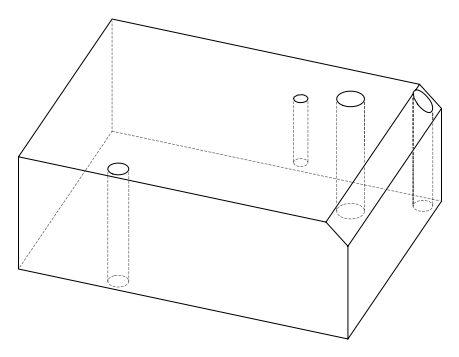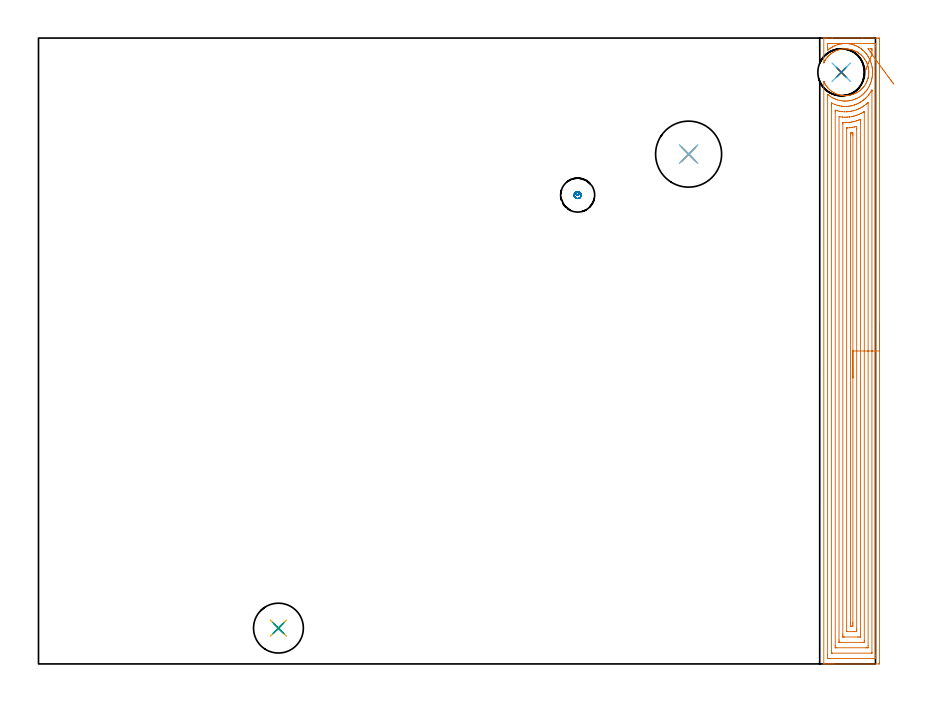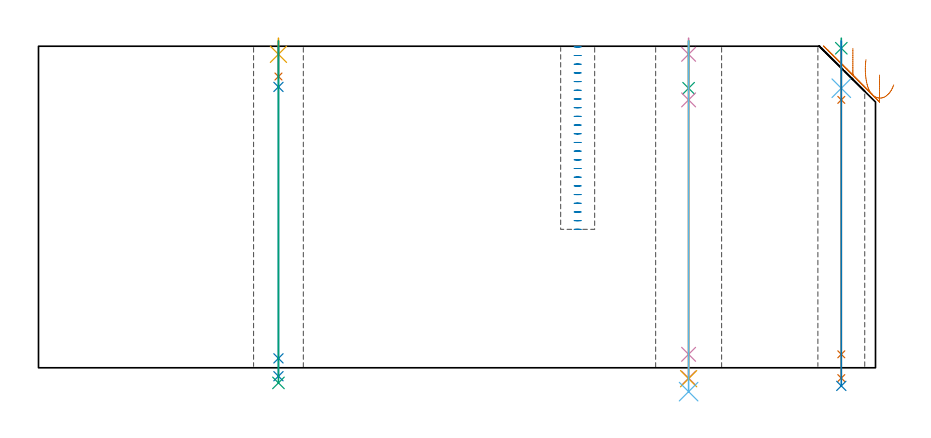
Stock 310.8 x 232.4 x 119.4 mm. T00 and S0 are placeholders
(PLAN: 15 operations, 12 tool changes, 20 min)
(1 AREA_MILL | FG_CHAMFER_SURFACE | UGT0205_001 | 14.73 min | 49685 mm3)
(2 MILL_BLIND_HOLE_FROM_SOLID_MATERIAL | STEP1POCKET | NXT0201_010 | Spiral | 1.1 min | 8476 mm3)
(3 SPOT_DRILL | STEP1HOLE | NXT0321_9005460120000 | 0.03 min | 0 mm3)
(4 SPOT_DRILL_1 | STEP1HOLE_1 | NXT0321_9005460120000 | 0.05 min | 186 mm3)
(5 SPOT_DRILL_2 | STEP1HOLE_2 | NXT0321_9005460120000 | 0.05 min | 180 mm3)
(6 DRILL_BLIND_HOLE_INTO_CENTER | STEP1HOLE | UGT0301_217 | 0.07 min | 533 mm3)
(7 GUN_DRILL_THROUGH_HOLE | STEP1HOLE | UGT0307_007 | 0.6 min | 8290 mm3)
(8 DRILL_TO_ENLARGE_THROUGH_HOLE | STEP1HOLE | UGT0301_245 | 0.51 min | 17747 mm3)
(9 DRILL_BLIND_HOLE_INTO_CENTER_1 | STEP1HOLE_1 | UGT0301_217 | 0.07 min | 991 mm3)
(10 GUN_DRILL_THROUGH_HOLE_1 | STEP1HOLE_1 | UGT0307_007 | 0.59 min | 8285 mm3)
(11 DRILL_TO_ENLARGE_THROUGH_HOLE_1 | STEP1HOLE_1 | NXT0301_104 | 0.5 min | 8891 mm3)
(12 DRILL_TO_ENLARGE_THROUGH_HOLE_2 | STEP1HOLE_1 | UGT0301_058 | 0.52 min | 37906 mm3)
(13 DRILL_BLIND_HOLE_INTO_CENTER_2 | STEP1HOLE_2 | NXT0301_046 | 0.05 min | 359 mm3)
(14 GUN_DRILL_THROUGH_HOLE_2 | STEP1HOLE_2 | UGT0307_003 | 0.58 min | 4171 mm3)
(15 SPADE_DRILL_TO_ENLARGE_THROUGH_HOLE | STEP1HOLE_2 | UGT0306_009 | 0.51 min | 27346 mm3)
(TOOL UGT0205_001 | Chamfer Mill 20 x 3 x 45 deg. | D20 FL50 Z2)
(TOOL NXT0201_010 | ENDMILL 10mm [2P460-1000-NA 1630] | D10 FL30 Z6)
(TOOL NXT0321_9005460120000 | NC Spot Drill, 142deg, 12mm, Carbide, Uncoated | D12 PA142 FL30 Z2)
(TOOL UGT0301_217 | Twist Drill 10.4 mm | D10.4 PA118 FL82 Z2)
(TOOL UGT0307_007 | Gun Drill 10 mm | D10 PA130 FL24 Z1)
(TOOL UGT0301_245 | Twist Drill 17.4 mm | D17.4 PA118 FL130 Z2)
(TOOL NXT0301_104 | Carbide Drill 14mm [860.1-1400-112A1-MM 2214] | D14 PA140 FL123 Z2)
(TOOL UGT0301_058 | Twist Drill 24.5 mm | D24.5 PA118 FL160 Z2)
(TOOL NXT0301_046 | Carbide Drill 7.5mm [860.1-0750-038A1-MM 2214] | D7.5 PA140 FL53 Z2)
(TOOL UGT0307_003 | Gun Drill 7 mm | D7 PA130 FL24 Z1)
(TOOL UGT0306_009 | Spade Drill 18.5mm | D18.5 PA132 FL10 Z2)
(OP 1 AREA_MILL)
G17 G21 G94 G90
T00 M6
G54
G17 G0 G90 X312.3 Y126.2 S1061 M3
G43 Z129.4 H0
Z108.7
G94 G1 Y126.162 Z107.828 F250.
Y126.048 Z106.964
Y125.859 Z106.112
Y125.597 Z105.28
Y125.263 Z104.474
Y124.86 Z103.7
Y124.392 Z102.964
Y123.86 Z102.272
Y123.271 Z101.629
Y122.628 Z101.04
Y121.936 Z100.509
Y121.2 Z100.04
Y120.426 Z99.637
Y119.62 Z99.303
Y118.788 Z99.041
Y117.936 Z98.852
Y117.072 Z98.738
Y116.2 Z98.7
Y0.608
X312.297 Y0.279 Z98.702
X312.292 Y0.01 Z98.706
X312.019 Y0. Z98.978
X295.439 Z115.556
X294.834 Z116.161
X294.265 Z116.732
X293.944 Z117.052
X293.376 Z117.62
X293.054 Z117.941
X292.412 Z118.588
X292.008 Z118.991
X291.642 Y0.006 Z119.35
X291.603 Y0.01 Z119.388
X291.6 Y0.161 Z119.4
Y216.172
X291.604 Y216.247 Z119.39
X291.635 Y216.199 Z119.363
X291.641 Y216.188 Z119.358
X291.649 Y216.172 Z119.351
X291.714 Y216.029 Z119.286
X291.89 Y215.673 Z119.11
X292.068 Y215.35 Z118.932
X292.248 Y215.053 Z118.752
X292.48 Y214.704 Z118.52
X292.808 Y214.277 Z118.192
X293.152 Y213.864 Z117.848
X293.257 Y213.748 Z117.743
X293.366 Y213.636 Z117.634
X293.722 Y213.298 Z117.278
X294.089 Y212.972 Z116.911
X294.251 Y212.843 Z116.749
X294.689 Y212.53 Z116.311
X295.137 Y212.239 Z115.863
X295.407 Y212.08 Z115.593
X295.713 Y211.922 Z115.287
X296.022 Y211.776 Z114.978
X296.463 Y211.594 Z114.537
X296.908 Y211.436 Z114.092
X297.349 Y211.305 Z113.651
X297.811 Y211.188 Z113.189
X298.244 Y211.114 Z112.756
X298.679 Y211.056 Z112.321
X299.121 Y211.02 Z111.879
X299.564 Y211.007 Z111.436
X300.007 Y211.016 Z110.993
X300.45 Y211.048 Z110.55
X300.894 Y211.104 Z110.106
X301.336 Y211.178 Z109.664
X301.389 Y211.188 Z109.611
X302.221 Y211.417 Z108.779
X302.666 Y211.567 Z108.334
X303.107 Y211.75 Z107.893
X303.792 Y212.08 Z107.208
X303.922 Y212.155 Z107.078
X303.992 Y212.195 Z107.008
X304.174 Y212.312 Z106.825
X304.44 Y212.482 Z106.56
X304.877 Y212.791 Z106.121
X305.063 Y212.937 Z105.933
X305.11 Y212.972 Z105.888
X305.442 Y213.263 Z105.558
X305.577 Y213.391 Z105.423
X305.763 Y213.568 Z105.236
X305.834 Y213.643 Z105.164
X305.953 Y213.768 Z105.043
X306.045 Y213.864 Z104.953
X306.353 Y214.229 Z104.644
X306.398 Y214.286 Z104.599
X306.648 Y214.605 Z104.35
X306.726 Y214.716 Z104.273
X306.754 Y214.756 Z104.245
X306.802 Y214.833 Z104.196
X307.032 Y215.198 Z103.965
X307.29 Y215.648 Z103.708
X307.533 Y216.138 Z103.464
X307.699 Y216.54 Z103.301
X307.855 Y216.984 Z103.142
X307.954 Y217.311 Z103.045
X307.99 Y217.432 Z103.008
X308.007 Y217.511 Z102.986
X308.097 Y217.876 Z102.9
X308.176 Y218.29 Z102.823
X308.182 Y218.324 Z102.816
X308.192 Y218.403 Z102.804
X308.242 Y218.769 Z102.756
X308.28 Y219.215 Z102.719
X308.282 Y219.296 Z102.714
X308.296 Y219.661 Z102.699
X308.283 Y220.107 Z102.713
X308.277 Y220.189 Z102.717
X308.266 Y220.368 Z102.734
X308.252 Y220.554 Z102.748
X308.196 Y220.999 Z102.804
X308.181 Y221.081 Z102.818
X308.115 Y221.446 Z102.884
X308.078 Y221.602 Z102.92
X308.011 Y221.891 Z102.987
X307.88 Y222.338 Z103.117
X307.725 Y222.783 Z103.271
X307.691 Y222.866 Z103.303
X307.534 Y223.261 Z103.465
X307.51 Y223.313 Z103.49
X307.333 Y223.675 Z103.667
X307.08 Y224.125 Z103.919
X306.805 Y224.567 Z104.193
X306.747 Y224.652 Z104.252
X306.649 Y224.794 Z104.351
X306.471 Y225.024 Z104.529
X306.388 Y225.131 Z104.611
X306.325 Y225.208 Z104.675
X306.115 Y225.459 Z104.883
X305.762 Y225.832 Z105.235
X305.487 Y226.097 Z105.511
X305.365 Y226.206 Z105.633
X305.203 Y226.351 Z105.795
X305.093 Y226.437 Z105.904
X304.877 Y226.608 Z106.121
X304.619 Y226.79 Z106.379
X304.439 Y226.918 Z106.559
X303.992 Y227.208 Z107.008
X303.935 Y227.243 Z107.065
X303.524 Y227.457 Z107.476
X303.107 Y227.654 Z107.893
X302.666 Y227.833 Z108.334
X302.221 Y227.99 Z108.779
X301.975 Y228.066 Z109.025
X301.726 Y228.135 Z109.274
X301.336 Y228.218 Z109.664
X300.894 Y228.296 Z110.106
X300.45 Y228.352 Z110.55
X300.009 Y228.384 Z110.991
X299.564 Y228.393 Z111.436
X299.121 Y228.38 Z111.879
X298.679 Y228.344 Z112.321
X298.235 Y228.284 Z112.765
X297.793 Y228.204 Z113.207
X297.474 Y228.135 Z113.526
X296.908 Y227.963 Z114.092
X296.463 Y227.806 Z114.537
X296.022 Y227.623 Z114.978
X295.641 Y227.441 Z115.359
X295.266 Y227.243 Z115.734
X295.137 Y227.164 Z115.863
X294.689 Y226.87 Z116.311
X294.251 Y226.555 Z116.749
X293.996 Y226.351 Z117.004
X293.676 Y226.062 Z117.324
X293.366 Y225.761 Z117.634
X293.084 Y225.459 Z117.916
X292.774 Y225.083 Z118.226
X292.48 Y224.695 Z118.52
X292.259 Y224.366 Z118.741
X292.109 Y224.121 Z118.891
X292.037 Y223.997 Z118.963
X291.862 Y223.675 Z119.138
X291.816 Y223.582 Z119.184
X291.689 Y223.313 Z119.31
X291.675 Y223.283 Z119.325
X291.664 Y223.262 Z119.334
X291.603 Y223.155 Z119.389
X291.6 Y223.313 Z119.4
Y232.239
X291.602 Y232.39 Z119.388
X291.642 Y232.394 Z119.35
X292.008 Y232.4 Z118.991
X292.411 Z118.588
X293.054 Z117.941
X294.265 Z116.731
X294.834 Z116.161
X305.953 Z105.044
X311.735 Z99.262
X312.021 Y232.398 Z98.976
X312.292 Y232.39 Z98.706
X312.299 Y232.119 Z98.699
X312.3 Y116.2 Z98.7
X310.886 Z100.114
Y3.245
X310.883 Y2.393 Z100.117
X310.881 Y2.357 Z100.119
X310.846 Y2.01 Z100.154
X310.345 Y2.002 Z100.655
X309.956 Y2.001 Z101.044
X309.458 Y2. Z101.542
X293.944 Y2.001 Z117.056
X293.443 Y2.003 Z117.557
X293.054 Y2.01 Z117.946
X293.019 Y2.393 Z117.981
X293.017 Y2.431 Z117.983
X293.014 Y3.285 Z117.986
Y210.41
X293.018 Y211.262 Z117.982
X293.02 Y211.297 Z117.98
X293.054 Y211.517 Z117.946
X293.368 Y211.262 Z117.632
X293.944 Y210.833 Z117.056
X294.641 Y210.37 Z116.359
X294.834 Y210.259 Z116.166
X295.08 Y210.122 Z115.92
X295.723 Y209.826 Z115.277
X296.073 Y209.682 Z114.927
X296.609 Y209.481 Z114.391
X296.621 Y209.477 Z114.379
X297.502 Y209.245 Z113.498
X297.795 Y209.184 Z113.205
X298.392 Y209.096 Z112.608
X298.817 Y209.051 Z112.183
X299.281 Y209.025 Z111.719
X299.737 Y209.02 Z111.263
X300.171 Y209.035 Z110.829
X300.58 Y209.066 Z110.42
X301.06 Y209.128 Z109.94
X301.362 Y209.175 Z109.638
X301.633 Y209.228 Z109.367
X301.95 Y209.308 Z109.05
X302.084 Y209.343 Z108.916
X302.564 Y209.477 Z108.436
X302.769 Y209.548 Z108.231
X302.84 Y209.574 Z108.16
X303.407 Y209.801 Z107.593
X303.729 Y209.948 Z107.271
X304.014 Y210.084 Z106.986
X304.568 Y210.37 Z106.432
X304.599 Y210.389 Z106.401
X304.619 Y210.402 Z106.381
X305.133 Y210.747 Z105.867
X305.508 Y211.011 Z105.492
X305.653 Y211.118 Z105.347
X305.837 Y211.262 Z105.163
X306.134 Y211.527 Z104.866
X306.398 Y211.77 Z104.602
X306.592 Y211.96 Z104.408
X306.783 Y212.155 Z104.217
X307.021 Y212.423 Z103.979
X307.287 Y212.736 Z103.713
X307.426 Y212.909 Z103.574
X307.532 Y213.048 Z103.468
X307.801 Y213.425 Z103.199
X308.149 Y213.968 Z102.851
X308.177 Y214.018 Z102.823
X308.463 Y214.546 Z102.537
X308.606 Y214.833 Z102.394
X308.754 Y215.146 Z102.246
X308.985 Y215.725 Z102.015
X309.066 Y215.944 Z101.934
X309.227 Y216.457 Z101.773
X309.276 Y216.618 Z101.724
X309.413 Y217.163 Z101.587
X309.486 Y217.511 Z101.514
X309.559 Y217.909 Z101.441
X309.626 Y218.403 Z101.374
X309.655 Y218.706 Z101.345
X309.698 Y219.296 Z101.302
X309.702 Y219.355 Z101.298
X309.703 Y219.389 Z101.297
X309.704 Y219.549 Z101.296
X309.691 Y220.189 Z101.309
X309.673 Y220.472 Z101.327
X309.615 Y221.081 Z101.385
X309.563 Y221.476 Z101.437
X309.472 Y221.974 Z101.528
X309.326 Y222.606 Z101.674
X309.25 Y222.866 Z101.75
X309.066 Y223.452 Z101.934
X308.956 Y223.759 Z102.044
X308.888 Y223.938 Z102.112
X308.697 Y224.382 Z102.303
X308.567 Y224.652 Z102.433
X308.436 Y224.911 Z102.564
X308.177 Y225.381 Z102.823
X308.103 Y225.507 Z102.897
X308.081 Y225.544 Z102.919
X307.92 Y225.802 Z103.08
X307.588 Y226.276 Z103.412
X307.469 Y226.437 Z103.531
X307.287 Y226.663 Z103.713
X306.984 Y227.025 Z104.016
X306.698 Y227.329 Z104.302
X306.398 Y227.628 Z104.602
X306.092 Y227.911 Z104.908
X305.73 Y228.222 Z105.27
X305.605 Y228.319 Z105.395
X305.508 Y228.391 Z105.492
X304.938 Y228.794 Z106.062
X304.619 Y228.995 Z106.381
X304.423 Y229.115 Z106.577
X303.729 Y229.458 Z107.271
X303.121 Y229.725 Z107.879
X302.84 Y229.825 Z108.16
X302.312 Y230.007 Z108.688
X301.95 Y230.103 Z109.05
X301.823 Y230.134 Z109.177
X301.355 Y230.221 Z109.645
X301.06 Y230.272 Z109.94
X300.752 Y230.317 Z110.248
X300.206 Y230.37 Z110.794
X300.171 Y230.373 Z110.829
X299.796 Y230.383 Z111.204
X299.297 Y230.385 Z111.703
X299.281 Y230.384 Z111.719
X298.929 Y230.361 Z112.071
X298.473 Y230.32 Z112.527
X298.392 Y230.311 Z112.608
X298.127 Y230.273 Z112.873
X297.736 Y230.204 Z113.264
X297.502 Y230.159 Z113.498
X297.378 Y230.132 Z113.622
X296.908 Y230.007 Z114.092
X296.613 Y229.909 Z114.387
X296.029 Y229.7 Z114.971
X295.723 Y229.573 Z115.277
X295.408 Y229.431 Z115.592
X294.834 Y229.148 Z116.166
X294.811 Y229.137 Z116.189
X294.77 Y229.115 Z116.23
X294.269 Y228.788 Z116.731
X293.944 Y228.567 Z117.056
X293.472 Y228.222 Z117.528
X293.24 Y228.036 Z117.76
X293.054 Y227.886 Z117.946
X293.019 Y228.222 Z117.981
X293.017 Y228.26 Z117.983
X293.014 Y229.115 Z117.986
Y229.155
X293.017 Y230.007 Z117.983
X293.019 Y230.043 Z117.981
X293.054 Y230.39 Z117.946
X293.555 Y230.398 Z117.445
X293.944 Y230.399 Z117.056
X294.442 Y230.4 Z116.558
X309.956 Y230.399 Z101.044
X310.345 Y230.398 Z100.655
X310.846 Y230.39 Z100.154
X310.881 Y230.007 Z100.119
X310.883 Y229.969 Z100.117
X310.886 Y229.115 Z100.114
Y116.2
X309.472 Z101.528
X309.471 Y4.178 Z101.529
X309.469 Y4.076 Z101.531
X309.467 Y4.027 Z101.533
X309.465 Y4.01 Z101.535
X309.421 Y4.007 Z101.579
X309.243 Y4.001 Z101.757
X294.834 Z116.166
X294.656 Y4.002 Z116.344
X294.538 Y4.006 Z116.462
X294.446 Y4.01 Z116.554
X294.435 Y4.024 Z116.565
X294.433 Y4.043 Z116.567
X294.431 Y4.178 Z116.569
X294.429 Y4.584 Z116.571
Y207.206
X294.43 Y207.692 Z116.57
X294.432 Y208.095 Z116.568
X294.435 Y208.233 Z116.565
X294.446 Y208.311 Z116.554
X294.834 Y208.134 Z116.166
X295.653 Y207.762 Z115.347
X295.723 Y207.736 Z115.277
X295.841 Y207.692 Z115.159
X296.613 Y207.452 Z114.387
X296.949 Y207.354 Z114.051
X297.502 Y207.225 Z113.498
X298.062 Y207.131 Z112.938
X298.392 Y207.09 Z112.608
X299.048 Y207.033 Z111.952
X299.281 Y207.025 Z111.719
X299.947 Y207.024 Z111.053
X300.171 Y207.034 Z110.829
X300.778 Y207.083 Z110.222
X301.06 Y207.12 Z109.94
X301.554 Y207.196 Z109.446
X301.95 Y207.278 Z109.05
X302.277 Y207.364 Z108.723
X302.84 Y207.523 Z108.16
X302.969 Y207.562 Z108.031
X303.343 Y207.692 Z107.657
X303.62 Y207.802 Z107.38
X303.729 Y207.849 Z107.271
X304.234 Y208.078 Z106.766
X304.619 Y208.268 Z106.381
X304.826 Y208.376 Z106.174
X305.204 Y208.585 Z105.796
X305.39 Y208.704 Z105.61
X305.508 Y208.783 Z105.492
X305.918 Y209.066 Z105.082
X306.398 Y209.411 Z104.602
X306.435 Y209.44 Z104.565
X306.482 Y209.477 Z104.518
X306.912 Y209.858 Z104.088
X307.287 Y210.202 Z103.713
X307.373 Y210.284 Z103.627
X307.458 Y210.37 Z103.542
X307.801 Y210.747 Z103.199
X308.177 Y211.174 Z102.823
X308.217 Y211.222 Z102.783
X308.25 Y211.262 Z102.75
X308.599 Y211.731 Z102.401
X308.898 Y212.155 Z102.102
X308.965 Y212.257 Z102.035
X309.066 Y212.42 Z101.934
X309.3 Y212.813 Z101.7
X309.439 Y213.048 Z101.561
X309.449 Y213.061 Z101.551
X309.457 Y213.071 Z101.543
X309.464 Y213.048 Z101.536
X309.469 Y212.772 Z101.531
X309.471 Y212.642 Z101.529
X309.472 Y116.2 Z101.528
X308.057 Z102.943
Y6.856
X308.055 Y6.085 Z102.945
X308.053 Y6.033 Z102.947
X308.051 Y6.012 Z102.949
X308.033 Y6.01 Z102.967
X307.927 Y6.005 Z103.073
X307.714 Y6.001 Z103.286
X307.287 Y6. Z103.713
X296.172 Y6.001 Z114.828
X295.97 Y6.003 Z115.03
X295.869 Y6.008 Z115.131
X295.849 Y6.01 Z115.151
X295.847 Y6.025 Z115.153
X295.846 Y6.063 Z115.154
X295.843 Y6.736 Z115.157
Y6.856
Y205.014
X295.847 Y205.4 Z115.153
X295.85 Y205.592 Z115.15
X295.854 Y205.626 Z115.146
X296.613 Y205.415 Z114.387
X297.268 Y205.25 Z113.732
X297.502 Y205.21 Z113.498
X298.321 Y205.085 Z112.679
X298.392 Y205.079 Z112.608
X299.281 Y205.015 Z111.719
X300.161 Y205.024 Z110.839
X300.171 Z110.829
X300.98 Y205.095 Z110.02
X301.06 Y205.105 Z109.94
X301.75 Y205.215 Z109.25
X301.95 Y205.257 Z109.05
X302.472 Y205.383 Z108.528
X302.84 Y205.484 Z108.16
X303.166 Y205.579 Z107.834
X303.729 Y205.772 Z107.271
X303.828 Y205.808 Z107.172
X304.084 Y205.907 Z106.916
X304.454 Y206.072 Z106.546
X304.619 Y206.15 Z106.381
X305.052 Y206.365 Z105.948
X305.508 Y206.606 Z105.492
X305.633 Y206.674 Z105.367
X305.845 Y206.799 Z105.155
X306.178 Y207.02 Z104.822
X306.398 Y207.17 Z104.602
X306.702 Y207.387 Z104.298
X307.121 Y207.692 Z103.879
X307.213 Y207.767 Z103.787
X307.287 Y207.83 Z103.713
X307.689 Y208.182 Z103.311
X307.804 Y208.285 Z103.196
X307.93 Y208.399 Z103.07
X308.042 Y208.496 Z102.958
X308.05 Y208.502 Z102.95
X308.052 Y208.486 Z102.948
X308.055 Y208.432 Z102.945
X308.057 Y208.351 Z102.943
Y116.2
X306.643 Z104.357
X306.642 Y8.641 Z104.358
X306.641 Y8.397 Z104.359
X306.636 Y8.149 Z104.364
X306.631 Y8.01 Z104.369
X306.557 Y8.007 Z104.443
X306.398 Y8.003 Z104.602
X306.147 Y8. Z104.853
X298.14 Y8.001 Z112.86
X297.502 Y8.007 Z113.498
X297.29 Y8.01 Z113.71
X297.264 Y8.02 Z113.736
X297.261 Y8.1 Z113.739
X297.259 Y8.231 Z113.741
X297.257 Y8.887 Z113.743
X297.258 Y203.229 Z113.742
X297.545 Y203.186 Z113.455
X298.392 Y203.084 Z112.608
X298.554 Y203.067 Z112.446
X299.281 Y203.025 Z111.719
X299.489 Y203.021 Z111.511
X300.171 Y203.033 Z110.829
X300.358 Y203.041 Z110.642
X301.06 Y203.1 Z109.94
X301.177 Y203.112 Z109.823
X301.95 Y203.226 Z109.05
X301.966 Y203.229 Z109.034
X302.671 Y203.398 Z108.329
X302.84 Y203.444 Z108.16
X303.364 Y203.595 Z107.636
X303.729 Y203.716 Z107.271
X304.028 Y203.821 Z106.972
X304.619 Y204.049 Z106.381
X304.67 Y204.07 Z106.33
X304.789 Y204.122 Z106.211
X305.276 Y204.354 Z105.724
X305.508 Y204.472 Z105.492
X305.861 Y204.66 Z105.139
X306.398 Y204.958 Z104.602
X306.433 Y204.979 Z104.567
X306.49 Y205.014 Z104.51
X306.559 Y205.055 Z104.441
X306.621 Y205.089 Z104.379
X306.638 Y205.093 Z104.362
X306.639 Y205.079 Z104.361
X306.642 Y205.048 Z104.358
X306.643 Y205.014 Z104.357
Y204.919
Y116.2
X305.229 Z105.771
X305.228 Y10.426 Z105.772
X305.226 Y10.12 Z105.774
X305.224 Y10.044 Z105.776
X305.222 Y10.015 Z105.778
X305.184 Y10.01 Z105.816
X305.041 Y10.003 Z105.959
X304.619 Y10.001 Z106.381
X304.154 Y10. Z106.846
X299.281 Y10.001 Z111.719
X298.813 Y10.003 Z112.187
X298.697 Y10.01 Z112.303
X298.678 Y10.016 Z112.322
X298.676 Y10.054 Z112.324
X298.673 Y10.144 Z112.327
X298.672 Y10.426 Z112.328
X298.671 Y11.039 Z112.329
X298.672 Y200.551 Z112.328
X298.674 Y200.857 Z112.326
X298.676 Y201.01 Z112.324
X298.678 Y201.039 Z112.322
X298.713 Y201.041 Z112.287
X298.791 Y201.043 Z112.209
X299.281 Y201.025 Z111.719
X299.7 Y201.024 Z111.3
X300.171 Y201.033 Z110.829
X300.558 Y201.056 Z110.442
X301.06 Y201.101 Z109.94
X301.369 Y201.134 Z109.631
X301.95 Y201.221 Z109.05
X302.14 Y201.253 Z108.86
X302.84 Y201.406 Z108.16
X302.87 Y201.413 Z108.13
X302.994 Y201.444 Z108.006
X303.566 Y201.608 Z107.434
X303.729 Y201.66 Z107.271
X304.232 Y201.832 Z106.768
X304.619 Y201.974 Z106.381
X304.88 Y202.074 Z106.12
X305.217 Y202.205 Z105.783
X305.222 Y202.066 Z105.778
X305.227 Y201.726 Z105.773
X305.228 Y201.444 Z105.772
X305.229 Y201.163 Z105.771
Y116.2
X303.815 Z107.185
Y13.018
X303.814 Y12.211 Z107.186
X303.812 Y12.128 Z107.188
X303.808 Y12.041 Z107.192
X303.802 Y12.009 Z107.198
X303.781 Y12.007 Z107.219
X303.729 Y12.004 Z107.271
X303.05 Y12. Z107.95
X302.84 Z108.16
X300.38 Y12.002 Z110.62
X300.171 Y12.007 Z110.829
X300.107 Y12.01 Z110.893
X300.092 Y12.127 Z110.908
X300.089 Y12.211 Z110.911
X300.087 Y12.296 Z110.913
X300.085 Y13.997 Z110.915
X300.086 Y198.851 Z110.914
X300.089 Y198.937 Z110.911
X300.092 Y198.993 Z110.908
X300.097 Y199.014 Z110.903
X300.108 Y199.016 Z110.892
X300.171 Y199.023 Z110.829
X300.447 Y199.043 Z110.553
X301.06 Y199.098 Z109.94
X301.564 Y199.153 Z109.436
X301.95 Y199.21 Z109.05
X302.335 Y199.273 Z108.665
X302.84 Y199.384 Z108.16
X303.062 Y199.436 Z107.938
X303.729 Y199.603 Z107.271
X303.775 Y199.613 Z107.225
X303.808 Y199.591 Z107.192
X303.81 Y199.577 Z107.19
X303.814 Y198.766 Z107.186
X303.815 Y198.68 Z107.185
Y116.2
X302.4 Z108.6
Y15.33
X302.398 Y14.889 Z108.602
X302.394 Y14.444 Z108.606
X302.386 Y14.01 Z108.614
X301.947 Y14. Z109.053
X301.515 Y14.01 Z109.485
X301.507 Y14.148 Z109.493
X301.503 Y14.446 Z109.497
X301.5 Y14.889 Z109.5
Y15.341
Y196.54
X301.502 Y196.981 Z109.498
X301.505 Y197.093 Z109.495
X301.506 Y197.114 Z109.494
X301.541 Y197.125 Z109.459
X301.624 Y197.141 Z109.376
X301.768 Y197.164 Z109.232
X301.95 Y197.188 Z109.05
X302.198 Y197.219 Z108.802
X302.394 Y197.241 Z108.606
X302.396 Y197.131 Z108.604
X302.398 Y196.981 Z108.602
X302.4 Y196.529 Z108.6
Y196.088
Y116.2
Y115.328 Z108.638
Y114.464 Z108.751
Y113.612 Z108.94
Y112.78 Z109.203
Y111.974 Z109.536
Y111.2 Z109.939
Y110.464 Z110.408
Y109.772 Z110.939
Y109.129 Z111.529
Y108.54 Z112.172
Y108.008 Z112.864
Y107.54 Z113.6
Y107.137 Z114.373
Y106.803 Z115.179
Y106.541 Z116.011
Y106.352 Z116.863
Y106.238 Z117.728
Y106.2 Z118.6
G0 Z129.4
X317.567 Y215.278
Z105.05
G1 X317.286 Y215.662 Z104.32
X316.967 Y216.097 Z103.633
X316.615 Y216.577 Z102.996
X316.231 Y217.101 Z102.414
X315.818 Y217.663 Z101.89
X315.38 Y218.261 Z101.429
X314.92 Y218.888 Z101.034
X314.441 Y219.541 Z100.709
X313.948 Y220.214 Z100.455
X313.443 Y220.902 Z100.275
X312.931 Y221.601 Z100.17
X312.415 Y222.304 Z100.141
X311.9 Y223.006 Z100.189
X311.389 Y223.703 Z100.312
X310.887 Y224.388 Z100.509
X310.396 Y225.056 Z100.78
X309.922 Y225.703 Z101.123
X309.467 Y226.324 Z101.533
X309.454 Y226.341 Z101.546
X309.394 Y226.437 Z101.606
X309.066 Y226.978 Z101.934
X308.93 Y227.192 Z102.07
X308.837 Y227.329 Z102.163
X308.221 Y228.177 Z102.779
X308.185 Y228.222 Z102.815
X308.177 Y228.232 Z102.823
X308.055 Y228.39 Z102.945
X308.071 Y228.395 Z102.929
X308.083 Y228.397 Z102.917
X308.177 Y228.399 Z102.823
X308.889 Y228.4 Z102.111
X309.066 Z101.934
X309.244 Y228.398 Z101.756
X309.362 Y228.395 Z101.638
X309.454 Y228.39 Z101.546
X309.465 Y228.376 Z101.535
X309.467 Y228.357 Z101.533
X309.469 Y228.222 Z101.531
X309.471 Y227.816 Z101.529
Y226.371
X309.47 Y226.351 Z101.53
X309.467 Y226.326 Z101.533
Y226.324
X309.164 Y225.581 Z101.877
X308.873 Y224.869 Z102.289
X308.598 Y224.193 Z102.767
X308.339 Y223.559 Z103.306
X308.098 Y222.97 Z103.903
X307.879 Y222.431 Z104.553
X307.681 Y221.947 Z105.252
X307.508 Y221.521 Z105.993
X307.359 Y221.157 Z106.772
X307.237 Y220.857 Z107.582
X307.141 Y220.623 Z108.417
X307.074 Y220.458 Z109.271
X307.035 Y220.362 Z110.137
X307.025 Y220.337 Z111.009
X307.043 Y220.381 Z111.88
X307.09 Y220.497 Z112.743
X307.165 Y220.681 Z113.593
X307.268 Y220.933 Z114.422
G0 Z129.4
M5
M2
(OP 2 MILL_BLIND_HOLE_FROM_SOLID_MATERIAL)
G17 G21 G94 G90
T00 M6
G54
G17 G0 G90 X200.2 Y174.1 S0 M3
G43 Z129.4 H1
Z119.173
G94 G3 X200.83 Y174.77 R0.631 F250.
X200.118 Y175.397 R0.67
X198.903 Y174.018 R1.3
X200.118 Y175.397 R-1.3
X199.51 Y174.708 R0.65
X200.2 Y174.1 R0.65
G0 Z115.945
G3 X200.83 Y174.77 R0.631
X200.118 Y175.397 R0.67
X198.903 Y174.018 R1.3
X200.118 Y175.397 R-1.3
X199.51 Y174.708 R0.65
X200.2 Y174.1 R0.65
G0 Z112.718
G3 X200.83 Y174.77 R0.631
X200.118 Y175.397 R0.67
X198.903 Y174.018 R1.3
X200.118 Y175.397 R-1.3
X199.51 Y174.708 R0.65
X200.2 Y174.1 R0.65
G0 Z109.491
G3 X200.83 Y174.77 R0.631
X200.118 Y175.397 R0.67
X198.903 Y174.018 R1.3
X200.118 Y175.397 R-1.3
X199.51 Y174.708 R0.65
X200.2 Y174.1 R0.65
G0 Z106.264
G3 X200.83 Y174.77 R0.631
X200.118 Y175.397 R0.67
X198.903 Y174.018 R1.3
X200.118 Y175.397 R-1.3
X199.51 Y174.708 R0.65
X200.2 Y174.1 R0.65
G0 Z103.036
G3 X200.83 Y174.77 R0.631
X200.118 Y175.397 R0.67
X198.903 Y174.018 R1.3
X200.118 Y175.397 R-1.3
X199.51 Y174.708 R0.65
X200.2 Y174.1 R0.65
G0 Z99.809
G3 X200.83 Y174.77 R0.631
X200.118 Y175.397 R0.67
X198.903 Y174.018 R1.3
X200.118 Y175.397 R-1.3
X199.51 Y174.708 R0.65
X200.2 Y174.1 R0.65
G0 Z96.582
G3 X200.83 Y174.77 R0.631
X200.118 Y175.397 R0.67
X198.903 Y174.018 R1.3
X200.118 Y175.397 R-1.3
X199.51 Y174.708 R0.65
X200.2 Y174.1 R0.65
G0 Z93.355
G3 X200.83 Y174.77 R0.631
X200.118 Y175.397 R0.67
X198.903 Y174.018 R1.3
X200.118 Y175.397 R-1.3
X199.51 Y174.708 R0.65
X200.2 Y174.1 R0.65
G0 Z90.127
G3 X200.83 Y174.77 R0.631
X200.118 Y175.397 R0.67
X198.903 Y174.018 R1.3
X200.118 Y175.397 R-1.3
X199.51 Y174.708 R0.65
X200.2 Y174.1 R0.65
G0 Z86.9
G3 X200.83 Y174.77 R0.631
X200.118 Y175.397 R0.67
X198.903 Y174.018 R1.3
X200.118 Y175.397 R-1.3
X199.51 Y174.708 R0.65
X200.2 Y174.1 R0.65
G0 Z83.673
G3 X200.83 Y174.77 R0.631
X200.118 Y175.397 R0.67
X198.903 Y174.018 R1.3
X200.118 Y175.397 R-1.3
X199.51 Y174.708 R0.65
X200.2 Y174.1 R0.65
G0 Z80.445
G3 X200.83 Y174.77 R0.631
X200.118 Y175.397 R0.67
X198.903 Y174.018 R1.3
X200.118 Y175.397 R-1.3
X199.51 Y174.708 R0.65
X200.2 Y174.1 R0.65
G0 Z77.218
G3 X200.83 Y174.77 R0.631
X200.118 Y175.397 R0.67
X198.903 Y174.018 R1.3
X200.118 Y175.397 R-1.3
X199.51 Y174.708 R0.65
X200.2 Y174.1 R0.65
G0 Z73.991
G3 X200.83 Y174.77 R0.631
X200.118 Y175.397 R0.67
X198.903 Y174.018 R1.3
X200.118 Y175.397 R-1.3
X199.51 Y174.708 R0.65
X200.2 Y174.1 R0.65
G0 Z70.764
G3 X200.83 Y174.77 R0.631
X200.118 Y175.397 R0.67
X198.903 Y174.018 R1.3
X200.118 Y175.397 R-1.3
X199.51 Y174.708 R0.65
X200.2 Y174.1 R0.65
G0 Z67.536
G3 X200.83 Y174.77 R0.631
X200.118 Y175.397 R0.67
X198.903 Y174.018 R1.3
X200.118 Y175.397 R-1.3
X199.51 Y174.708 R0.65
X200.2 Y174.1 R0.65
G0 Z64.309
G3 X200.83 Y174.77 R0.631
X200.118 Y175.397 R0.67
X198.903 Y174.018 R1.3
X200.118 Y175.397 R-1.3
X199.51 Y174.708 R0.65
X200.2 Y174.1 R0.65
G0 Z61.082
G3 X200.83 Y174.77 R0.631
X200.118 Y175.397 R0.67
X198.903 Y174.018 R1.3
X200.118 Y175.397 R-1.3
X199.51 Y174.708 R0.65
X200.2 Y174.1 R0.65
G0 Z57.855
G3 X200.83 Y174.77 R0.631
X200.118 Y175.397 R0.67
X198.903 Y174.018 R1.3
X200.118 Y175.397 R-1.3
X199.51 Y174.708 R0.65
X200.2 Y174.1 R0.65
G0 Z54.627
G3 X200.83 Y174.77 R0.631
X200.118 Y175.397 R0.67
X198.903 Y174.018 R1.3
X200.118 Y175.397 R-1.3
X199.51 Y174.708 R0.65
X200.2 Y174.1 R0.65
G0 Z51.4
G3 X200.83 Y174.77 R0.631
X200.118 Y175.397 R0.67
X198.903 Y174.018 R1.3
X200.118 Y175.397 R-1.3
X199.51 Y174.708 R0.65
X200.2 Y174.1 R0.65
G0 Z129.4
M5
M2
(OP 3 SPOT_DRILL)
G17 G21 G94 G90
T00 M6
G54
G17 G0 G90 X298.1 Y219.7 S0 M3
G43 Z129.4 H0
G94 G81 G98 Z118.651 F250. R122.4
G80
M5
M2
(OP 4 SPOT_DRILL_1)
G17 G21 G94 G90
T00 M6
G54
G17 G0 G90 X241.4 Y189.3 S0 M3
G43 Z129.4 H0
G94 G81 G98 Z116.4 F250. R122.4
G80
M5
M2
(OP 5 SPOT_DRILL_2)
G17 G21 G94 G90
T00 M6
G54
G17 G0 G90 X89.1 Y13.3 S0 M3
G43 Z129.4 H0
G94 G81 G98 Z116.4 F250. R122.4
G80
M5
M2
(OP 6 DRILL_BLIND_HOLE_INTO_CENTER)
G17 G21 G94 G90
T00 M6
G54
G17 G0 G90 X298.1 Y219.7 S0 M3
G43 Z129.4 H0
G94 G81 G98 Z103.8 F250. R121.4
G80
M5
M2
(OP 7 GUN_DRILL_THROUGH_HOLE)
G17 G21 G94 G90
T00 M6
G54
G17 G0 G90 X298.1 Y219.7 M8
G43 Z129.4 H0
Z117.897
S716 M3
G94 G1 Z99.473 F125. M26
G4 X.084
Z5. F250.
G4 X.084
Z-3.832 F125.
G4 X.084
M5
M9
G0 Z117.897
Z129.4
M2
(OP 8 DRILL_TO_ENLARGE_THROUGH_HOLE)
G17 G21 G94 G90
T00 M6
G54
G17 G0 G90 X298.1 Y219.7 S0 M3
G43 Z129.4 H0
G94 G73 G98 Z-6.727 F250. Q15.766 R121.4
G80
M5
M2
(OP 9 DRILL_BLIND_HOLE_INTO_CENTER_1)
G17 G21 G94 G90
T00 M6
G54
G17 G0 G90 X241.4 Y189.3 S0 M3
G43 Z129.4 H0
G94 G81 G98 Z103.8 F250. R121.4
G80
M5
M2
(OP 10 GUN_DRILL_THROUGH_HOLE_1)
G17 G21 G94 G90
T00 M6
G54
G17 G0 G90 X241.4 Y189.3 M8
G43 Z129.4 H0
Z116.368
S716 M3
G94 G1 Z99.473 F125. M26
G4 X.084
Z5. F250.
G4 X.084
Z-3.832 F125.
G4 X.084
M5
M9
G0 Z116.368
Z129.4
M2
(OP 11 DRILL_TO_ENLARGE_THROUGH_HOLE_1)
G17 G21 G94 G90
T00 M6
G54
G17 G0 G90 X241.4 Y189.3 S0 M3
G43 Z129.4 H1
G94 G73 G98 Z-4.048 F250. Q13.716 R121.4
G80
M5
M2
(OP 12 DRILL_TO_ENLARGE_THROUGH_HOLE_2)
G17 G21 G94 G90
T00 M6
G54
G17 G0 G90 X241.4 Y189.3 S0 M3
G43 Z129.4 H0
G94 G73 G98 Z-8.861 F250. Q21.377 R121.4
G80
M5
M2
(OP 13 DRILL_BLIND_HOLE_INTO_CENTER_2)
G17 G21 G94 G90
T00 M6
G54
G17 G0 G90 X89.1 Y13.3 S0 M3
G43 Z129.4 H1
G94 G81 G98 Z108.15 F250. R121.4
G80
M5
M2
(OP 14 GUN_DRILL_THROUGH_HOLE_2)
G17 G21 G94 G90
T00 M6
G54
G17 G0 G90 X89.1 Y13.3 M8
G43 Z129.4 H0
Z119.241
S716 M3
G94 G1 Z104.292 F125. M26
G4 X.084
Z3.5 F250.
G4 X.084
Z-3.132 F125.
G4 X.084
M5
M9
G0 Z119.241
Z129.4
M2
(OP 15 SPADE_DRILL_TO_ENLARGE_THROUGH_HOLE)
G17 G21 G94 G90
T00 M6
G54
G17 G0 G90 X89.1 Y13.3 S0 M3
G43 Z129.4 H0
G94 G73 G98 Z-5.618 F250. Q17.86 R121.4
G80
M5
M2
